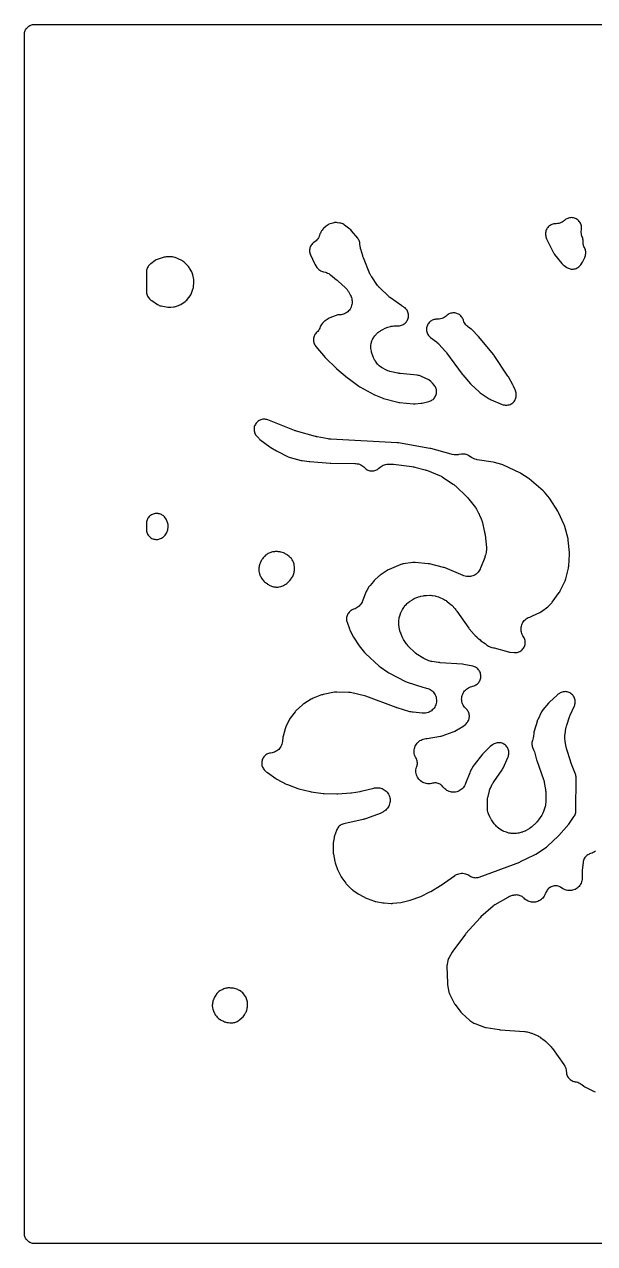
# Model space of a CAD drawing. Header units: millimetres. Extents: x 0 to 300, y 0 to 300.
# Drawn here: x -0.1 to 140.1, y -0.1 to 299.8 of the extents above; entities that cross this region are included whole.
import ezdxf

# ---------------------------------------------------------------- set-up
doc = ezdxf.new("R2010")
doc.units = ezdxf.units.MM
doc.layers.add('CUT', color=7, linetype='CONTINUOUS')

msp = doc.modelspace()

# ---------------------------------------------------------------- linework, layer by layer
at = {"layer": 'CUT'}
for points in [[(297.5886, -0.15), (2.4114, -0.15), (2.1053, -0.135), (1.8629, -0.099), (1.6252, -0.0395), (1.3944, 0.0431), (1.1729, 0.1479), (0.9627, 0.2738), (0.7659, 0.4198), (0.5844, 0.5844), (0.4198, 0.7659), (0.2738, 0.9627), (0.1479, 1.1729), (0.0431, 1.3944), (-0.0395, 1.6252), (-0.099, 1.8629), (-0.135, 2.1053), (-0.15, 2.4114), (-0.15, 297.2861), (-0.135, 297.5922), (-0.099, 297.8346), (-0.0395, 298.0723), (0.0431, 298.303), (0.1479, 298.5245), (0.2738, 298.7347), (0.4198, 298.9315), (0.5844, 299.1131), (0.7659, 299.2776), (0.9627, 299.4236), (1.1729, 299.5496), (1.3944, 299.6544), (1.6252, 299.7369), (1.8629, 299.7965), (2.1053, 299.8324), (2.4114, 299.8475), (297.5886, 299.8475)], [(140.2935, 96.4248), (140.0463, 96.2368), (139.7818, 96.0741), (139.5025, 95.9382), (139.2112, 95.8306), (139.1173, 95.8061), (138.8768, 95.7303), (138.6453, 95.6306), (138.4249, 95.5082), (138.218, 95.3641), (138.0267, 95.2), (137.8529, 95.0174), (137.6983, 94.8183), (137.5646, 94.6045), (137.4531, 94.3785), (137.3649, 94.1423), (137.3009, 93.8984), (137.2619, 93.6494), (137.0643, 91.7775), (137.051, 91.4647), (137.0804, 90.0078), (137.0795, 89.8208), (137.0786, 89.7874), (137.0512, 89.4448), (136.9953, 89.1364), (136.909, 88.835), (136.793, 88.5437), (136.6487, 88.2654), (136.4773, 88.0028), (136.2807, 87.7587), (136.0607, 87.5353), (135.8195, 87.3349), (135.5596, 87.1596), (135.2836, 87.011), (134.9941, 86.8906), (134.6941, 86.7996), (134.3865, 86.739), (134.0744, 86.7093), (133.7608, 86.7108), (133.449, 86.7436), (133.142, 86.8072), (132.8429, 86.9011), (132.5546, 87.0243), (132.28, 87.1756), (131.9457, 87.406), (131.9453, 87.4053), (131.8033, 87.5031), (131.5844, 87.6236), (131.3544, 87.7217), (131.1159, 87.7963), (130.871, 87.8467), (130.6224, 87.8724), (130.3724, 87.8732), (130.1236, 87.849), (129.8785, 87.8001), (129.6395, 87.7269), (129.409, 87.6302), (129.1892, 87.511), (128.9825, 87.3705), (128.7909, 87.21), (128.6162, 87.0311), (128.4603, 86.8358), (128.3247, 86.6258), (128.2008, 86.4112), (128.097, 86.211), (128.0116, 86.0023), (128.0033, 85.979), (127.9801, 85.9167), (127.8587, 85.6308), (127.7137, 85.3619), (127.5449, 85.1104), (127.3528, 84.8764), (127.139, 84.662), (126.9056, 84.4691), (126.6547, 84.2995), (126.3887, 84.1548), (126.11, 84.0364), (125.8213, 83.9454), (125.5251, 83.8825), (125.2242, 83.8484), (124.9214, 83.8434), (124.6196, 83.8676), (124.3215, 83.9206), (124.0298, 84.0021), (123.7474, 84.1113), (123.4768, 84.2471), (123.2204, 84.4083), (122.9808, 84.5934), (122.7397, 84.8198), (122.6163, 84.9477), (122.4381, 85.1008), (122.2463, 85.2364), (122.0426, 85.3534), (121.8288, 85.4507), (121.6068, 85.5276), (121.3786, 85.5833), (121.1462, 85.6174), (120.9116, 85.6294), (120.6769, 85.6194), (120.4581, 85.5997), (120.2504, 85.5723), (120.0457, 85.5275), (119.8455, 85.4657), (119.1551, 85.2207), (118.9456, 85.1355), (118.7447, 85.0317), (115.5591, 83.199), (115.3471, 83.0624), (115.15, 82.9051), (112.1446, 80.2486), (111.9393, 80.0448), (108.4564, 76.1621), (108.3126, 75.9863), (105.2186, 71.8334), (105.0616, 71.5953), (104.2944, 70.2743), (104.1671, 70.0238), (104.0688, 69.7605), (104.0006, 69.4879), (103.8189, 68.5366), (103.7827, 68.2694), (103.7754, 68), (103.8842, 63.9706), (103.8987, 63.7613), (103.9307, 63.5539), (104.2873, 61.7474), (104.3404, 61.5302), (104.4127, 61.3186), (104.5036, 61.1143), (105.5376, 59.0447), (105.6515, 58.8412), (105.7838, 58.6491), (107.1975, 56.7896), (107.354, 56.6033), (107.5277, 56.4332), (109.3494, 54.8156), (109.5105, 54.6841), (109.682, 54.5664), (110.3892, 54.1234), (110.6256, 53.9925), (110.8748, 53.8879), (113.0067, 53.1257), (113.228, 53.0579), (113.4545, 53.0109), (116.6443, 52.5021), (116.8489, 52.4781), (122.8884, 52.0197), (123.0321, 52.0061), (123.0578, 52.0031), (123.343, 51.9592), (123.3684, 51.9543), (123.5096, 51.9241), (124.0822, 51.7902), (124.248, 51.7474), (124.2775, 51.7391), (124.6023, 51.6311), (124.6309, 51.6201), (124.7893, 51.5551), (126.0027, 51.0242), (126.1824, 50.9398), (126.2141, 50.9239), (126.5588, 50.7274), (126.5886, 50.7082), (126.7527, 50.5965), (127.7329, 49.8905), (127.8602, 49.7947), (127.8826, 49.777), (128.1245, 49.5695), (128.1453, 49.55), (128.2594, 49.4387), (129.3137, 48.3656), (129.4149, 48.2585), (129.4327, 48.2389), (129.622, 48.0132), (129.6382, 47.9923), (129.7261, 47.874), (132.5181, 43.9577), (132.621, 43.8057), (132.6387, 43.7781), (132.8068, 43.4855), (132.9333, 43.2049), (133.0318, 42.9132), (133.1012, 42.6134), (133.1411, 42.3081), (133.148, 42.0915), (133.1674, 41.8502), (133.21, 41.6119), (133.2755, 41.3789), (133.3633, 41.1533), (133.4724, 40.9372), (133.6019, 40.7327), (133.7506, 40.5417), (133.9171, 40.366), (134.0998, 40.2071), (134.2969, 40.0667), (134.5068, 39.9461), (134.7273, 39.8462), (134.9565, 39.7682), (135.1921, 39.7127), (135.3249, 39.6948), (135.3246, 39.6926), (135.3267, 39.6923), (135.661, 39.6299), (135.9588, 39.5431), (136.2466, 39.4275), (136.5217, 39.284), (136.8062, 39.0979), (136.8329, 39.0784), (136.9798, 38.966), (137.4813, 38.5621), (137.7239, 38.3894), (137.9853, 38.2468), (139.8498, 37.3696), (140.032, 37.2926), (140.2198, 37.2301)]]:
    msp.add_lwpolyline(points, dxfattribs=at)
for points in [[(129.6004, 250.6198), (129.3765, 250.5177), (129.1636, 250.3941), (128.9639, 250.2502), (128.7793, 250.0873), (128.6117, 249.9071), (128.4626, 249.7113), (128.3335, 249.5017), (128.2256, 249.2805), (128.1399, 249.0497), (128.0774, 248.8116), (128.0386, 248.5685), (128.0239, 248.3228), (128.0335, 248.0768), (128.0672, 247.833), (128.1247, 247.5937), (128.2097, 247.3035), (128.2835, 247.0884), (128.3766, 246.8808), (129.9933, 243.6748), (130.1164, 243.4582), (130.2604, 243.255), (132.0107, 241.0293), (132.1819, 240.8335), (132.3725, 240.6566), (132.5804, 240.5004), (133.2379, 240.0581), (133.4457, 239.9325), (133.6648, 239.8277), (133.893, 239.7446), (134.1282, 239.684), (134.3681, 239.6466), (134.6105, 239.6325), (134.8532, 239.6421), (135.0938, 239.6752), (135.33, 239.7315), (135.5597, 239.8104), (135.7806, 239.9113), (135.9907, 240.0331), (136.188, 240.1747), (136.3706, 240.3348), (136.5369, 240.5118), (136.6851, 240.7041), (136.9429, 241.0745), (137.1165, 241.3637), (137.5903, 242.2893), (137.6812, 242.4879), (137.7545, 242.6936), (137.8325, 242.9473), (137.8947, 243.1936), (137.9316, 243.445), (137.9428, 243.6989), (137.9282, 243.9526), (137.8879, 244.2034), (137.8224, 244.4489), (137.7322, 244.6865), (137.6185, 244.9137), (137.6135, 244.9224), (137.4876, 245.2074), (137.3905, 245.5034), (137.3232, 245.8075), (137.2863, 246.1168), (137.2796, 246.4582), (137.2802, 246.4777), (137.2743, 246.7396), (137.241, 246.9994), (137.1808, 247.2543), (137.0942, 247.5015), (136.9851, 247.7673), (136.899, 248.054), (136.8402, 248.3508), (136.8102, 248.6518), (136.8092, 248.9543), (136.8373, 249.2555), (136.8503, 249.3232), (136.8843, 249.5631), (136.8949, 249.8051), (136.8821, 250.047), (136.8459, 250.2866), (136.7867, 250.5215), (136.705, 250.7495), (136.6016, 250.9686), (136.4775, 251.1767), (136.3339, 251.3718), (136.172, 251.552), (135.9935, 251.7158), (135.8, 251.8615), (135.5932, 251.9878), (135.3752, 252.0934), (135.148, 252.1775), (134.9138, 252.2392), (134.6746, 252.2779), (134.4329, 252.2934), (134.1907, 252.2853), (133.9505, 252.2538), (133.7145, 252.1993), (133.4849, 252.1221), (133.2638, 252.0231), (133.0533, 251.9031), (132.8554, 251.7634), (132.672, 251.6051), (132.621, 251.5566), (132.3807, 251.3688), (132.1234, 251.2052), (131.8514, 251.0673), (131.5674, 250.9563), (131.2739, 250.8734), (130.9738, 250.8194), (130.6698, 250.7946), (130.563, 250.7963), (130.317, 250.788), (130.073, 250.7556), (129.8334, 250.6993)], [(70.3762, 245.5068), (70.2532, 245.2933), (70.1519, 245.0687), (70.0731, 244.8352), (70.0178, 244.5951), (69.9863, 244.3507), (69.9791, 244.1044), (69.9961, 243.8585), (70.0373, 243.6156), (70.1021, 243.3779), (70.1418, 243.2565), (70.2634, 242.9531), (71.1288, 241.1456), (71.2728, 240.8857), (71.7943, 240.064), (71.939, 239.8595), (72.1034, 239.6704), (72.2859, 239.4988), (72.4846, 239.3464), (72.6976, 239.2145), (72.9228, 239.1047), (73.1578, 239.0179), (73.4003, 238.9551), (73.5308, 238.9349), (73.8803, 238.8642), (74.1662, 238.7774), (74.4426, 238.6638), (74.7069, 238.5246), (74.9808, 238.3452), (75.0066, 238.3265), (75.1483, 238.2185), (76.6572, 237.0111), (76.7698, 236.9173), (76.845, 236.8521), (76.9539, 236.754), (78.8333, 234.9924), (78.9672, 234.8605), (78.9905, 234.8363), (79.2177, 234.576), (79.4176, 234.2943), (79.4357, 234.266), (79.5326, 234.1049), (79.9727, 233.3309), (80.0525, 233.183), (80.0661, 233.1562), (80.1942, 232.875), (80.2876, 232.609), (80.3634, 232.3094), (80.3695, 232.28), (80.3997, 232.1146), (80.4035, 232.0908), (80.4278, 231.9111), (80.4313, 231.8789), (80.4518, 231.5462), (80.4411, 231.2424), (80.4012, 230.9409), (80.3323, 230.6447), (80.2351, 230.3566), (80.1105, 230.0792), (79.9598, 229.8152), (79.7842, 229.5669), (79.5855, 229.3367), (79.3655, 229.1268), (79.1262, 228.9392), (78.87, 228.7755), (78.5991, 228.6373), (78.3161, 228.5259), (78.0237, 228.4424), (77.7247, 228.3875), (77.3926, 228.3593), (77.3602, 228.3581), (77.1959, 228.3561), (76.9623, 228.3423), (76.7309, 228.3067), (76.5039, 228.2496), (76.2833, 228.1716), (75.0044, 227.6506), (74.7889, 227.5506), (74.584, 227.4307), (73.8375, 226.9449), (73.6573, 226.8159), (73.4892, 226.6715), (73.3346, 226.5128), (73.1947, 226.341), (72.9208, 225.9724), (72.7878, 225.7744), (72.6742, 225.5647), (72.5812, 225.345), (72.5764, 225.332), (72.5085, 225.1607), (72.4956, 225.1304), (72.3479, 224.8256), (72.1865, 224.562), (72.0001, 224.3156), (71.7903, 224.0887), (71.7884, 224.087), (71.6159, 223.9182), (71.4606, 223.7336), (71.3238, 223.5348), (71.2067, 223.3239), (71.1105, 223.1026), (71.0362, 222.873), (70.9843, 222.6374), (70.9553, 222.3978), (70.9496, 222.1566), (70.9672, 221.916), (71.0078, 221.6782), (71.0712, 221.4454), (71.1568, 221.2198), (71.2637, 221.0035), (71.391, 220.7985), (71.5374, 220.6067), (73.8132, 217.9071), (73.9762, 217.7315), (76.5442, 215.2188), (76.5709, 215.1931), (76.5758, 215.1884), (76.6921, 215.0846), (79.3018, 212.8984), (79.3301, 212.875), (79.335, 212.871), (79.4568, 212.7781), (82.14, 210.857), (82.3827, 210.7036), (85.9304, 208.7356), (86.1951, 208.6085), (87.8767, 207.9194), (88.1779, 207.8178), (91.7174, 206.8698), (91.9319, 206.8223), (92.1497, 206.7939), (95.528, 206.5029), (95.7404, 206.4937), (95.9528, 206.5025), (97.3335, 206.619), (97.6763, 206.6721), (99.2889, 207.0379), (99.5218, 207.1027), (99.7474, 207.1897), (99.9635, 207.2981), (100.1681, 207.4269), (100.3593, 207.5748), (100.5354, 207.7405), (100.6946, 207.9224), (100.8355, 208.1189), (100.9568, 208.328), (101.0573, 208.5479), (101.136, 208.7765), (101.1924, 209.0116), (101.2258, 209.251), (101.2358, 209.4926), (101.2225, 209.734), (101.186, 209.973), (101.1265, 210.2073), (101.0447, 210.4348), (100.9413, 210.6533), (100.8173, 210.8608), (100.6738, 211.0554), (100.2674, 211.554), (100.0677, 211.7715), (99.8437, 211.9638), (99.3381, 212.3487), (99.1626, 212.4708), (98.9774, 212.5775), (98.7837, 212.6679), (97.1585, 213.3437), (96.927, 213.4268), (96.6885, 213.4868), (96.4453, 213.5231), (92.2484, 213.9392), (92.0395, 213.9659), (91.8982, 213.988), (91.6911, 214.0263), (89.7665, 214.4389), (89.5862, 214.4822), (89.5541, 214.4908), (89.2295, 214.5948), (88.9168, 214.7304), (88.8871, 214.745), (88.7229, 214.8312), (87.8528, 215.3156), (87.6874, 215.4133), (87.6583, 215.4315), (87.3691, 215.6338), (87.1255, 215.8444), (86.8835, 216.1013), (86.8613, 216.1274), (86.7407, 216.2769), (86.2292, 216.9456), (86.107, 217.1149), (86.0861, 217.1456), (85.8884, 217.4742), (85.7284, 217.8227), (85.7148, 217.8573), (85.6438, 218.0536), (85.2559, 219.2281), (85.2039, 219.3988), (85.1954, 219.4296), (85.1226, 219.7495), (85.0805, 220.0748), (85.0779, 220.1066), (85.0677, 220.2848), (85.0633, 220.4171), (85.0614, 220.5819), (85.0617, 220.6114), (85.0782, 220.914), (85.1212, 221.214), (85.1267, 221.2429), (85.1608, 221.4042), (85.1848, 221.5067), (85.2301, 221.6806), (85.2389, 221.7115), (85.3448, 222.0245), (85.4802, 222.3259), (85.4947, 222.3546), (85.58, 222.5129), (85.6771, 222.6832), (85.7791, 222.8519), (85.7981, 222.8815), (86.0281, 223.2015), (86.0501, 223.2289), (86.1774, 223.3794), (86.3509, 223.5739), (86.4908, 223.7224), (86.5165, 223.7482), (86.8194, 224.0213), (86.8478, 224.0442), (87.01, 224.168), (87.3337, 224.4014), (87.4814, 224.5027), (87.5082, 224.5202), (87.8173, 224.7009), (87.8456, 224.7157), (88.0063, 224.7949), (88.6111, 225.0749), (88.8566, 225.1782), (89.0255, 225.2423), (89.2777, 225.3279), (89.9054, 225.5163), (90.067, 225.5609), (90.0961, 225.5682), (90.3982, 225.6301), (90.7046, 225.6648), (90.7345, 225.6668), (90.902, 225.6745), (91.8824, 225.6972), (92.1309, 225.7154), (92.3764, 225.7583), (92.6164, 225.8253), (92.8485, 225.916), (93.0705, 226.0293), (93.28, 226.1641), (93.4751, 226.3191), (93.6539, 226.4928), (93.8144, 226.6834), (93.9551, 226.889), (94.0747, 227.1076), (94.172, 227.337), (94.2459, 227.575), (94.2957, 227.8192), (94.321, 228.0671), (94.3215, 228.3163), (94.2972, 228.5643), (94.2483, 228.8086), (94.1753, 229.0469), (94.079, 229.2767), (93.9602, 229.4958), (93.8203, 229.702), (93.6605, 229.8932), (93.4825, 230.0676), (93.288, 230.2233), (93.0789, 230.359), (92.8039, 230.5185), (92.7814, 230.5328), (92.6572, 230.6151), (89.8859, 232.5321), (89.7623, 232.6214), (89.7405, 232.6378), (89.5046, 232.8311), (89.4842, 232.8492), (89.3723, 232.9529), (87.2487, 235.0033), (87.1208, 235.133), (87.0985, 235.1567), (86.8623, 235.4339), (86.8424, 235.4596), (86.7347, 235.6065), (85.276, 237.6998), (85.1644, 237.8695), (85.1453, 237.9003), (84.9506, 238.2565), (84.935, 238.2892), (84.8523, 238.4748), (83.2413, 242.3728), (83.1654, 242.5723), (83.1178, 242.7092), (83.0534, 242.9128), (82.5955, 244.5167), (82.5593, 244.6533), (82.5533, 244.6779), (82.4964, 244.9547), (82.4923, 244.9797), (82.4717, 245.1195), (82.3634, 245.9658), (82.3236, 246.193), (82.263, 246.4155), (82.1822, 246.6316), (82.0818, 246.8392), (81.9627, 247.0367), (81.8259, 247.2224), (80.337, 249.0598), (80.1371, 249.2786), (79.9126, 249.4722), (78.6051, 250.4714), (78.3984, 250.6136), (78.1784, 250.7343), (77.9475, 250.8323), (77.7079, 250.9067), (77.4621, 250.9568), (76.8393, 251.0512), (76.6134, 251.0751), (76.3862, 251.0783), (76.1597, 251.0609), (75.9357, 251.023), (75.7161, 250.9649), (75.0184, 250.7461), (74.7719, 250.6543), (74.5364, 250.5371), (74.3145, 250.3957), (74.1087, 250.2319), (73.4397, 249.6391), (73.2508, 249.453), (73.0828, 249.248), (72.9374, 249.0263), (72.7423, 248.6915), (72.6419, 248.5006), (72.5583, 248.3017), (72.4061, 247.891), (72.3352, 247.7137), (72.3217, 247.6823), (72.1669, 247.3673), (71.9972, 247.0957), (71.8007, 246.8428), (71.5796, 246.6113), (71.336, 246.4034), (71.0574, 246.2109), (70.8618, 246.061), (70.682, 245.8925), (70.5195, 245.7072)], [(32.6005, 230.9407), (32.8145, 230.8156), (33.0397, 230.7123), (33.2741, 230.6318), (33.5154, 230.5749), (35.1574, 230.2728), (35.3992, 230.2404), (35.643, 230.2317), (35.8865, 230.2469), (36.5283, 230.3183), (36.7957, 230.3629), (37.0567, 230.4362), (37.7209, 230.6621), (37.9239, 230.7412), (38.1192, 230.8377), (38.3054, 230.9508), (39.3559, 231.6532), (39.5728, 231.8159), (39.7708, 232.0012), (39.9476, 232.2069), (40.604, 233.0601), (40.7528, 233.2759), (40.8781, 233.5062), (40.9786, 233.7482), (41.3094, 234.6801), (41.3724, 234.8851), (41.4176, 235.0946), (41.4447, 235.3073), (41.5328, 236.3573), (41.5414, 236.599), (41.5266, 236.8404), (41.4885, 237.0793), (41.2442, 238.2447), (41.1836, 238.4777), (41.1008, 238.7037), (40.9966, 238.9208), (40.4891, 239.8596), (40.3696, 240.0581), (40.2322, 240.2447), (40.0782, 240.4177), (39.3403, 241.173), (39.1489, 241.3496), (38.9401, 241.5053), (38.7163, 241.6384), (37.5202, 242.2678), (37.3273, 242.359), (37.1273, 242.4335), (36.9217, 242.4906), (36.5503, 242.5769), (36.2514, 242.6275), (35.9486, 242.6415), (34.686, 242.6233), (34.4367, 242.6073), (34.1902, 242.5664), (33.949, 242.5011), (32.7276, 242.1041), (32.4846, 242.0108), (32.2526, 241.8928), (32.0341, 241.7513), (30.9563, 240.9708), (30.7854, 240.8352), (30.6269, 240.6853), (30.4821, 240.5221), (30.4094, 240.4326), (30.2653, 240.2363), (30.1409, 240.027), (30.0375, 239.8065), (29.9561, 239.577), (29.8973, 239.3407), (29.8619, 239.0997), (29.85, 238.8565), (29.85, 234.1846), (29.8627, 233.9328), (29.9007, 233.6836), (29.9636, 233.4395), (30.0508, 233.203), (30.1614, 232.9764), (30.2942, 232.7621), (30.4479, 232.5623), (30.6292, 232.3498), (30.7922, 232.1761), (30.971, 232.0187), (31.164, 231.8791)], [(100.3784, 227.1411), (100.1556, 227.0443), (99.9432, 226.9263), (99.7433, 226.7882), (99.5578, 226.6315), (99.3883, 226.4574), (99.2365, 226.2677), (99.1039, 226.0642), (98.9916, 225.8487), (98.9008, 225.6234), (98.8323, 225.3904), (98.7867, 225.1517), (98.7645, 224.9098), (98.7659, 224.6669), (98.7908, 224.4253), (98.8391, 224.1872), (98.9103, 223.9549), (99.0036, 223.7306), (99.1183, 223.5165), (99.2533, 223.3145), (99.4072, 223.1265), (99.5786, 222.9544), (99.7659, 222.7997), (101.2152, 221.717), (101.3626, 221.6011), (101.3884, 221.5797), (101.6648, 221.3264), (101.6884, 221.3026), (101.8168, 221.1659), (103.3963, 219.3978), (103.5184, 219.254), (103.5989, 219.1542), (103.7136, 219.0044), (107.514, 213.7753), (107.6647, 213.5877), (109.5925, 211.4107), (109.7748, 211.2253), (111.7063, 209.4545), (111.9918, 209.2288), (114.1895, 207.7371), (114.4035, 207.607), (114.6294, 207.499), (117.3854, 206.3471), (117.6192, 206.2628), (117.8602, 206.2021), (118.1061, 206.1656), (118.3543, 206.1537), (118.6025, 206.1666), (118.8482, 206.204), (119.089, 206.2656), (119.3225, 206.3508), (119.5463, 206.4588), (119.7583, 206.5885), (119.9564, 206.7386), (120.1386, 206.9076), (120.3032, 207.0939), (120.4484, 207.2956), (120.5729, 207.5107), (120.6754, 207.7371), (120.7549, 207.9726), (120.8107, 208.2148), (120.8421, 208.4613), (120.8489, 208.7097), (120.831, 208.9576), (120.7885, 209.2025), (120.722, 209.442), (120.632, 209.6736), (120.6061, 209.7317), (120.5374, 209.8958), (120.158, 210.866), (120.0106, 211.1776), (118.9084, 213.1444), (118.7983, 213.3229), (115.4088, 218.3345), (115.2758, 218.5133), (111.5733, 223.0561), (111.419, 223.2285), (110.0804, 224.5913), (109.9134, 224.7465), (109.733, 224.8858), (109.0822, 225.3425), (108.9352, 225.4511), (108.9094, 225.4712), (108.6544, 225.6901), (108.4424, 225.9115), (108.2529, 226.1525), (108.0878, 226.4107), (107.9486, 226.6839), (107.8367, 226.9693), (107.8133, 227.0516), (107.7349, 227.2842), (107.634, 227.508), (107.5116, 227.7208), (107.369, 227.9206), (107.2074, 228.1054), (107.0286, 228.2735), (106.834, 228.4232), (106.6258, 228.5532), (106.4058, 228.6621), (106.1761, 228.7489), (105.9391, 228.8127), (105.697, 228.853), (105.452, 228.8694), (105.2067, 228.8616), (104.9633, 228.8299), (104.7241, 228.7744), (104.4916, 228.6957), (104.2679, 228.5946), (104.0552, 228.4721), (103.8556, 228.3293), (103.6709, 228.1675), (103.5717, 228.0717), (103.3263, 227.8778), (103.063, 227.7092), (102.7842, 227.5677), (102.4927, 227.4545), (102.1915, 227.3708), (101.8834, 227.3175), (101.5715, 227.295), (101.3309, 227.3016), (101.0881, 227.2965), (100.8468, 227.2678), (100.6095, 227.2158)], [(58.7704, 202.7054), (58.5213, 202.687), (58.2753, 202.6438), (58.0348, 202.5763), (57.8022, 202.4852), (57.5799, 202.3713), (57.3701, 202.2358), (57.1749, 202.08), (56.9962, 201.9055), (56.8357, 201.714), (56.6952, 201.5075), (56.576, 201.288), (56.4793, 201.0577), (56.406, 200.819), (56.357, 200.574), (56.3326, 200.3255), (56.3332, 200.0757), (56.3587, 199.8272), (56.4088, 199.5825), (56.4831, 199.3441), (56.5808, 199.1142), (56.701, 198.8952), (56.8425, 198.6894), (57.0037, 198.4986), (57.4739, 197.9958), (57.6249, 197.8474), (57.7879, 197.7124), (60.2082, 195.8743), (60.4567, 195.708), (61.8374, 194.8994), (61.8685, 194.8814), (61.8742, 194.8782), (62.0082, 194.8076), (64.7632, 193.4602), (64.9864, 193.3642), (65.2178, 193.2903), (67.9133, 192.5719), (68.2122, 192.5115), (69.9129, 192.2746), (69.9451, 192.2703), (69.9509, 192.2696), (70.0873, 192.2562), (75.065, 191.9043), (75.0912, 191.9026), (75.0958, 191.9023), (75.2059, 191.8981), (81.1447, 191.8033), (81.3273, 191.796), (81.3599, 191.7939), (81.6938, 191.7558), (81.9936, 191.6916), (82.2857, 191.5986), (82.5673, 191.4775), (82.8359, 191.3295), (83.0887, 191.1562), (83.3235, 190.959), (83.5598, 190.7176), (83.738, 190.5523), (83.9315, 190.4052), (84.1384, 190.2775), (84.3567, 190.1705), (84.5844, 190.0853), (84.8193, 190.0225), (85.0591, 189.9829), (85.3017, 189.9667), (85.5447, 189.9742), (85.7858, 190.0052), (86.0227, 190.0595), (86.2533, 190.1366), (86.4753, 190.2357), (86.6866, 190.3559), (86.8852, 190.496), (87.0693, 190.6548), (87.3302, 190.903), (87.5706, 191.0908), (87.828, 191.2545), (88.1001, 191.3924), (88.3842, 191.5034), (88.6778, 191.5862), (88.978, 191.6403), (89.3113, 191.6674), (89.3437, 191.6685), (89.5256, 191.67), (90.1283, 191.6604), (90.33, 191.6517), (90.4668, 191.6422), (90.6677, 191.6227), (95.1867, 191.0613), (95.4484, 191.0194), (95.6247, 190.9846), (95.8827, 190.9243), (98.4117, 190.2382), (98.6246, 190.1736), (98.7677, 190.1254), (98.9764, 190.0483), (101.9862, 188.8335), (102.1624, 188.7571), (102.1935, 188.7427), (102.533, 188.5633), (102.5624, 188.5457), (102.7249, 188.4432), (105.3124, 186.7163), (105.4463, 186.6226), (105.4699, 186.6054), (105.7248, 186.4011), (105.7468, 186.3818), (105.8673, 186.2715), (108.7781, 183.4894), (108.8824, 183.3857), (108.9007, 183.3668), (109.0967, 183.1476), (109.1134, 183.1273), (109.2048, 183.0121), (110.7755, 180.9508), (110.8588, 180.8371), (110.8733, 180.8165), (111.0268, 180.5802), (111.0398, 180.5585), (111.1097, 180.4362), (111.5782, 179.5803), (111.6714, 179.3984), (111.7313, 179.2732), (111.8145, 179.0865), (112.1759, 178.2115), (112.2716, 177.9534), (112.33, 177.7761), (112.4065, 177.5117), (113.0502, 174.9364), (113.1068, 174.6685), (113.1386, 174.4855), (113.1756, 174.2142), (113.4809, 171.1357), (113.4954, 170.9343), (113.497, 170.8983), (113.4937, 170.5273), (113.4505, 170.1588), (113.4444, 170.1233), (113.4048, 169.9253), (113.2557, 169.2717), (113.2219, 169.1352), (113.2154, 169.1109), (113.1325, 168.8422), (113.1241, 168.8184), (113.0752, 168.6865), (112.0358, 166.0406), (111.9632, 165.8685), (111.9495, 165.8381), (111.7929, 165.5328), (111.623, 165.2698), (111.4278, 165.025), (111.2092, 164.8008), (110.9694, 164.5995), (110.7108, 164.423), (110.436, 164.2731), (110.1475, 164.1513), (109.8484, 164.0587), (109.5416, 163.9964), (109.2301, 163.9649), (108.917, 163.9645), (108.6055, 163.9952), (108.2985, 164.0568), (107.9704, 164.1575), (107.939, 164.1688), (107.7651, 164.2367), (103.3093, 166.1059), (103.1314, 166.1727), (102.9489, 166.2258), (99.5298, 167.0811), (99.3403, 167.1208), (99.1483, 167.1457), (95.9921, 167.4311), (95.7056, 167.4405), (95.4199, 167.417), (93.0481, 167.0845), (92.8461, 167.0477), (92.6479, 166.9944), (92.4547, 166.9251), (89.5749, 165.7558), (89.3323, 165.6418), (89.1032, 165.5024), (87.3494, 164.3018), (87.1978, 164.1894), (87.0551, 164.0658), (85.9084, 162.9947), (85.7176, 162.7956), (84.8577, 161.7933), (84.7269, 161.6271), (84.6106, 161.4504), (84.0502, 160.5151), (83.953, 160.3368), (83.8705, 160.1512), (82.9795, 157.9026), (82.9092, 157.7371), (82.896, 157.7078), (82.7453, 157.4136), (82.5829, 157.1596), (82.3968, 156.9223), (82.1889, 156.704), (81.961, 156.5065), (81.7152, 156.3318), (81.4539, 156.1815), (81.1794, 156.0568), (80.81, 155.9302), (80.8104, 155.9292), (80.6624, 155.8785), (80.4451, 155.7799), (80.2381, 155.6611), (80.0434, 155.5231), (79.8627, 155.3672), (79.6978, 155.1947), (79.55, 155.0074), (79.4208, 154.8067), (79.3113, 154.5947), (79.2225, 154.3732), (79.1552, 154.1442), (79.1101, 153.9099), (79.0875, 153.6723), (79.0877, 153.4336), (79.1106, 153.1961), (79.1561, 152.9618), (79.2237, 152.7329), (79.7953, 151.0911), (79.9214, 150.7926), (80.7989, 149.0421), (80.934, 148.8057), (82.0088, 147.1423), (82.1748, 146.9147), (83.4807, 145.3207), (83.7333, 145.0548), (87.1229, 141.9748), (87.3794, 141.7708), (89.2686, 140.4605), (89.5277, 140.3031), (93.6009, 138.1562), (93.7942, 138.0647), (93.9945, 137.99), (97.8636, 136.7336), (98.197, 136.6502), (98.5268, 136.5914), (98.7085, 136.5544), (98.7408, 136.547), (99.0689, 136.4543), (99.3584, 136.3405), (99.6352, 136.1988), (99.8967, 136.0304), (100.1402, 135.8369), (100.3635, 135.6204), (100.5643, 135.3829), (100.7406, 135.1267), (100.8908, 134.8543), (101.0133, 134.5684), (101.107, 134.2719), (101.1709, 133.9675), (101.2045, 133.6583), (101.2073, 133.3473), (101.1794, 133.0375), (101.1211, 132.732), (101.0328, 132.4338), (100.9155, 132.1457), (100.7704, 131.8706), (100.5988, 131.6112), (100.4024, 131.3701), (100.1831, 131.1495), (99.9431, 130.9517), (99.6847, 130.7785), (99.4105, 130.6317), (99.1232, 130.5127), (98.8255, 130.4227), (98.5203, 130.3625), (98.2107, 130.3328), (97.8698, 130.3338), (97.8367, 130.3356), (97.6518, 130.3499), (95.4396, 130.5766), (95.2592, 130.5995), (95.2271, 130.6044), (94.8707, 130.6763), (94.8392, 130.6843), (94.6641, 130.7331), (91.5619, 131.6795), (91.4583, 131.7128), (91.3882, 131.7364), (91.2856, 131.7727), (83.8332, 134.5282), (83.5257, 134.6199), (80.0302, 135.4225), (79.7851, 135.4661), (79.5369, 135.4851), (76.6749, 135.5609), (76.3974, 135.5528), (76.1226, 135.514), (73.3758, 134.9696), (73.1644, 134.918), (72.9583, 134.8482), (70.8455, 134.0291), (70.6286, 133.933), (70.4219, 133.8167), (68.5972, 132.6735), (68.4163, 132.5488), (68.2471, 132.4086), (66.7271, 131.0332), (66.5614, 130.8685), (66.4117, 130.689), (65.2305, 129.1297), (65.0928, 128.928), (64.9753, 128.7139), (64.128, 126.9725), (64.0344, 126.7544), (63.962, 126.5284), (63.4734, 124.7128), (63.42, 124.4651), (63.392, 124.2133), (63.3557, 123.6107), (63.3401, 123.4266), (63.3365, 123.3938), (63.2828, 123.0583), (63.204, 122.7586), (63.096, 122.4681), (62.96, 122.1897), (62.7972, 121.926), (62.6093, 121.6796), (62.398, 121.4528), (62.1654, 121.248), (61.9138, 121.0671), (61.6456, 120.9118), (61.3634, 120.7837), (61.07, 120.6839), (60.7682, 120.6136), (60.3875, 120.5636), (60.1463, 120.5198), (59.9105, 120.4526), (59.6825, 120.3627), (59.4643, 120.2508), (59.2582, 120.1181), (59.066, 119.9659), (58.8897, 119.7956), (58.7309, 119.6088), (58.5912, 119.4074), (58.4719, 119.1932), (58.3741, 118.9684), (58.2988, 118.7351), (58.2467, 118.4956), (58.2184, 118.2521), (58.214, 118.0069), (58.2336, 117.7626), (58.2771, 117.5213), (58.344, 117.2855), (58.4337, 117.0573), (58.5453, 116.839), (58.6777, 116.6328), (58.8298, 116.4404), (58.9999, 116.2639), (59.3201, 115.9627), (59.4589, 115.8414), (59.6063, 115.7307), (61.6789, 114.2903), (61.9397, 114.1318), (64.2522, 112.9126), (64.5558, 112.7775), (67.097, 111.8436), (67.3658, 111.7616), (70.1529, 111.0804), (70.4013, 111.0328), (73.3386, 110.6233), (73.6176, 110.6002), (76.6746, 110.5193), (76.9152, 110.5245), (80.1356, 110.7498), (80.3421, 110.7729), (82.4528, 111.0983), (82.6789, 111.1439), (85.8008, 111.9253), (85.9783, 111.9652), (86.0101, 111.9716), (86.3409, 112.021), (86.6455, 112.0366), (86.9503, 112.0226), (87.2522, 111.9791), (87.5486, 111.9066), (87.8365, 111.8058), (88.1132, 111.6775), (88.3763, 111.523), (88.6231, 111.3437), (88.8514, 111.1414), (89.0591, 110.9179), (89.2441, 110.6753), (89.4047, 110.4159), (89.5394, 110.1422), (89.647, 109.8568), (89.7265, 109.5622), (89.777, 109.2614), (89.7981, 108.957), (89.7896, 108.6521), (89.7517, 108.3494), (89.6845, 108.0518), (89.5889, 107.7621), (89.4656, 107.4831), (89.3159, 107.2172), (89.1412, 106.9672), (88.943, 106.7353), (88.7233, 106.5236), (88.4841, 106.3343), (88.203, 106.1531), (88.1749, 106.1368), (88.0152, 106.0496), (87.3568, 105.7105), (87.1303, 105.6033), (86.9742, 105.5357), (86.7411, 105.4438), (83.7307, 104.3726), (83.5182, 104.304), (83.3725, 104.2618), (83.1563, 104.206), (78.4194, 103.1331), (78.1763, 103.065), (77.9414, 102.9727), (77.717, 102.8572), (77.5054, 102.7197), (77.3087, 102.5615), (77.1289, 102.3844), (76.968, 102.19), (76.8274, 101.9803), (76.7087, 101.7576), (76.6131, 101.524), (76.1312, 100.1532), (76.0616, 99.9191), (76.0151, 99.6793), (75.8365, 98.4355), (75.8111, 98.0823), (75.8095, 96.1478), (75.8207, 95.9095), (75.8545, 95.6733), (76.2, 93.8781), (76.2921, 93.5338), (76.8548, 91.9058), (76.9227, 91.731), (77.0035, 91.5617), (77.7498, 90.1383), (77.9391, 89.8328), (78.8819, 88.5309), (79.0114, 88.367), (79.1541, 88.2145), (80.2876, 87.1), (80.4398, 86.9622), (80.6029, 86.8373), (81.9524, 85.889), (82.2441, 85.7124), (83.8762, 84.871), (84.1965, 84.7332), (85.9481, 84.1206), (86.1333, 84.0638), (86.3225, 84.0215), (88.0249, 83.7093), (88.3335, 83.6724), (90.0942, 83.5721), (90.2973, 83.5688), (90.5, 83.5819), (92.3996, 83.7833), (92.737, 83.8427), (94.7287, 84.3359), (94.9704, 84.4089), (97.0911, 85.1682), (97.3536, 85.2795), (99.6144, 86.3937), (99.8025, 86.4966), (102.2351, 87.9669), (102.2623, 87.9835), (102.2672, 87.9866), (102.3792, 88.0605), (105.6519, 90.3482), (105.8102, 90.453), (105.839, 90.471), (106.1442, 90.6412), (106.4369, 90.7675), (106.7409, 90.8635), (107.053, 90.9282), (107.3701, 90.961), (107.6889, 90.9615), (108.0061, 90.9297), (108.3185, 90.866), (108.6228, 90.771), (108.9159, 90.6456), (109.1948, 90.4912), (109.4195, 90.3352), (109.6233, 90.2078), (109.8384, 90.1005), (110.0627, 90.0143), (110.2943, 89.9502), (110.531, 89.9085), (110.7707, 89.8898), (111.0109, 89.8941), (111.2497, 89.9216), (111.4848, 89.9718), (111.7139, 90.0443), (121.6997, 93.7435), (121.913, 93.834), (125.3336, 95.4756), (125.5016, 95.5643), (125.6624, 95.6654), (128.2427, 97.4287), (128.3961, 97.5424), (128.5404, 97.6675), (131.1549, 100.1143), (131.3322, 100.2981), (133.7545, 103.0806), (133.9365, 103.3168), (135.0805, 105), (135.2085, 105.2098), (135.3153, 105.4313), (135.3998, 105.6621), (135.4613, 105.9002), (135.4991, 106.1431), (135.5128, 106.3886), (135.5667, 114.4652), (135.5569, 114.7041), (135.5243, 114.941), (135.4692, 115.1737), (135.3921, 115.4), (134.2644, 118.2562), (134.216, 118.3856), (134.1848, 118.4741), (134.1413, 118.6052), (133.2575, 121.4385), (133.1963, 121.6578), (133.1593, 121.8078), (133.1116, 122.0304), (132.8582, 123.4155), (132.8317, 123.5813), (132.8276, 123.611), (132.797, 123.9451), (132.7956, 123.9751), (132.7915, 124.1429), (132.7907, 124.5639), (132.793, 124.7026), (132.7939, 124.7275), (132.8139, 125.0042), (132.8166, 125.0289), (132.8343, 125.1666), (133.0524, 126.6486), (133.0818, 126.8205), (133.0878, 126.8511), (133.1703, 127.1897), (133.1791, 127.2196), (133.2321, 127.3857), (133.9498, 129.4666), (134.0057, 129.618), (134.0459, 129.7201), (134.1083, 129.869), (135.1206, 132.1466), (135.2098, 132.3775), (135.2758, 132.6162), (135.3178, 132.8602), (135.3355, 133.1071), (135.3286, 133.3546), (135.2973, 133.6002), (135.2419, 133.8415), (135.1629, 134.0761), (135.0611, 134.3018), (134.9374, 134.5163), (134.7932, 134.7175), (134.6297, 134.9035), (134.4487, 135.0723), (134.2518, 135.2225), (134.0411, 135.3524), (133.8185, 135.4608), (133.5863, 135.5467), (133.3468, 135.6093), (133.1022, 135.6478), (132.855, 135.6619), (132.6076, 135.6515), (132.3625, 135.6167), (132.122, 135.5578), (131.8886, 135.4755), (131.6644, 135.3704), (131.4517, 135.2437), (131.1725, 135.058), (131.008, 134.9387), (130.8538, 134.8065), (128.9926, 133.0745), (128.7812, 132.852), (127.398, 131.2048), (127.2204, 130.9657), (127.0725, 130.7071), (126.1039, 128.7524), (126.0144, 128.5495), (125.9432, 128.3394), (125.2355, 125.9017), (125.1883, 125.7117), (125.1561, 125.5185), (125.033, 124.5453), (125.0054, 124.3635), (124.9996, 124.3306), (124.9238, 123.9983), (124.8045, 123.6422), (124.7384, 123.4076), (124.6955, 123.1676), (124.6762, 122.9247), (124.6806, 122.681), (124.7087, 122.4388), (124.7603, 122.2006), (124.8348, 121.9685), (124.9316, 121.7448), (125.1122, 121.3774), (125.2312, 121.0589), (125.2412, 121.0273), (125.293, 120.8493), (125.8048, 118.913), (125.867, 118.7123), (127.5443, 114.0083), (127.5944, 113.8577), (127.6028, 113.8306), (127.6837, 113.5238), (127.6898, 113.4961), (127.7205, 113.3404), (128.0334, 111.5522), (128.0563, 111.4041), (128.0598, 111.3775), (128.0877, 111.0792), (128.0892, 111.0524), (128.0942, 110.9026), (128.1186, 109.0751), (128.1144, 108.8391), (128.1064, 108.6791), (128.0873, 108.4438), (128.0358, 107.988), (128.0099, 107.8012), (128.0045, 107.768), (127.9248, 107.3997), (127.916, 107.3671), (127.8623, 107.1864), (127.5471, 106.2145), (127.4912, 106.0547), (127.4806, 106.0263), (127.3582, 105.74), (127.2105, 105.466), (127.1949, 105.44), (127.1047, 105.2967), (126.3064, 104.0906), (126.18, 103.9112), (126.1565, 103.8799), (125.8734, 103.5449), (125.8464, 103.5166), (125.6906, 103.3621), (124.7637, 102.4951), (124.5954, 102.3469), (124.5646, 102.3214), (124.2029, 102.0564), (124.1694, 102.0348), (123.9773, 101.9189), (123.1282, 101.441), (122.9862, 101.3651), (122.9605, 101.352), (122.691, 101.2295), (122.412, 101.1305), (122.3845, 101.1221), (122.2295, 101.0781), (121.4483, 100.8745), (121.2608, 100.8307), (121.2271, 100.8238), (120.8774, 100.7701), (120.524, 100.7526), (120.4896, 100.7526), (120.2971, 100.7579), (119.5702, 100.7966), (119.3706, 100.8126), (119.3351, 100.8164), (118.972, 100.8749), (118.6172, 100.9719), (118.5833, 100.9831), (118.395, 101.0511), (117.7813, 101.2917), (117.6107, 101.3634), (117.5805, 101.377), (117.2776, 101.5317), (116.9915, 101.7155), (116.9646, 101.7347), (116.8167, 101.8459), (116.1732, 102.3553), (116.0329, 102.4721), (116.0083, 102.4935), (115.7667, 102.7264), (115.5489, 102.9817), (115.5289, 103.0075), (115.4208, 103.1547), (114.7379, 104.1339), (114.6293, 104.2987), (114.6107, 104.3287), (114.4202, 104.6742), (114.4049, 104.7059), (114.3235, 104.8858), (114.0345, 105.5724), (113.9639, 105.7531), (113.9521, 105.7857), (113.8485, 106.1268), (113.7866, 106.4462), (113.7552, 106.8014), (113.754, 106.836), (113.752, 107.03), (113.7829, 109.0194), (113.7917, 109.2243), (113.7943, 109.2608), (113.8454, 109.6675), (113.8519, 109.7035), (113.8941, 109.9042), (114.213, 111.2399), (114.2518, 111.3889), (114.2593, 111.4154), (114.3474, 111.6845), (114.4573, 111.9453), (114.469, 111.9703), (114.5374, 112.1082), (114.9424, 112.8849), (115.0608, 113.0951), (115.1458, 113.2352), (115.2775, 113.4374), (117.3393, 116.3909), (117.4667, 116.5934), (117.5742, 116.807), (118.8079, 119.5843), (118.896, 119.8119), (118.9615, 120.0471), (119.0037, 120.2875), (119.0223, 120.5309), (119.017, 120.775), (118.988, 121.0173), (118.9355, 121.2557), (118.8599, 121.4878), (118.7621, 121.7115), (118.643, 121.9245), (118.5036, 122.125), (118.3454, 122.3108), (118.1698, 122.4804), (117.9785, 122.632), (117.7733, 122.7642), (117.5562, 122.8758), (117.3292, 122.9657), (117.0946, 123.0331), (116.8545, 123.0772), (116.6113, 123.0977), (116.3672, 123.0944), (116.1246, 123.0673), (115.8858, 123.0166), (115.6531, 122.9429), (115.4287, 122.8469), (115.2147, 122.7295), (115.0132, 122.5917), (114.4335, 122.1524), (114.1914, 121.9432), (112.7409, 120.518), (112.5161, 120.265), (110.4702, 117.6219), (110.2677, 117.3164), (109.5325, 116.0082), (109.3765, 115.6755), (108.3652, 113.0281), (108.2938, 112.8544), (108.2803, 112.8237), (108.1256, 112.5154), (107.957, 112.2496), (107.7628, 112.002), (107.5447, 111.775), (107.3051, 111.571), (107.0462, 111.392), (106.7708, 111.2397), (106.4815, 111.1157), (106.1812, 111.0213), (105.8731, 110.9573), (105.5601, 110.9245), (105.2453, 110.9231), (104.932, 110.9533), (104.6233, 111.0145), (104.3223, 111.1063), (104.0319, 111.2278), (103.7552, 111.3777), (103.4948, 111.5545), (103.2534, 111.7564), (103.0333, 111.9814), (102.8036, 112.269), (102.6447, 112.4495), (102.4692, 112.6138), (102.2787, 112.7605), (102.075, 112.8883), (101.86, 112.9958), (101.6356, 113.0823), (101.4039, 113.1467), (101.1672, 113.1886), (100.9275, 113.2076), (100.6871, 113.2035), (100.4482, 113.1763), (100.213, 113.1262), (99.9483, 113.0564), (99.6413, 113.0073), (99.331, 112.9886), (99.0203, 113.0007), (98.7124, 113.0435), (98.4101, 113.1164), (98.1166, 113.2188), (97.8346, 113.3497), (97.5669, 113.5078), (97.3162, 113.6915), (97.0847, 113.8991), (96.875, 114.1286), (96.6889, 114.3776), (96.5283, 114.6438), (96.3948, 114.9246), (96.2896, 115.2171), (96.2139, 115.5187), (96.1683, 115.8262), (96.1533, 116.1367), (96.169, 116.4472), (96.2153, 116.7546), (96.2917, 117.056), (96.3572, 117.2369), (96.4274, 117.4638), (96.4757, 117.6963), (96.5017, 117.9324), (96.5052, 118.1698), (96.4861, 118.4065), (96.4447, 118.6403), (96.3813, 118.8692), (96.2964, 119.091), (96.1909, 119.3037), (96.0406, 119.5737), (95.9189, 119.853), (95.8248, 120.1427), (95.7592, 120.4402), (95.7226, 120.7427), (95.7155, 121.0473), (95.7379, 121.3511), (95.7896, 121.6514), (95.8701, 121.9452), (95.9786, 122.2299), (96.1142, 122.5027), (96.2756, 122.7611), (96.4612, 123.0027), (96.6693, 123.2252), (96.8979, 123.4265), (97.145, 123.6048), (97.4082, 123.7583), (97.6849, 123.8856), (97.9727, 123.9856), (98.2689, 124.0572), (98.5995, 124.104), (98.6682, 124.1103), (98.7212, 124.1147), (98.926, 124.1403), (102.1828, 124.6845), (102.3946, 124.7294), (102.6017, 124.7925), (105.3286, 125.7536), (105.5344, 125.8365), (105.732, 125.9374), (107.1477, 126.7412), (107.4432, 126.938), (108.327, 127.6218), (108.5106, 127.7786), (108.6782, 127.9524), (108.8283, 128.1415), (108.9594, 128.3442), (109.0704, 128.5586), (109.1601, 128.7828), (109.2278, 129.0145), (109.2729, 129.2517), (109.2948, 129.4921), (109.2935, 129.7335), (109.2689, 129.9737), (109.2212, 130.2104), (109.151, 130.4414), (109.0587, 130.6645), (108.9454, 130.8777), (108.8121, 131.0789), (108.6599, 131.2664), (108.4904, 131.4383), (108.3056, 131.6084), (108.0999, 131.839), (107.9178, 132.0887), (107.7611, 132.355), (107.6313, 132.6354), (107.5297, 132.9272), (107.4572, 133.2275), (107.4145, 133.5336), (107.402, 133.8423), (107.4199, 134.1508), (107.468, 134.456), (107.5458, 134.755), (107.6526, 135.045), (107.7873, 135.323), (107.9486, 135.5866), (108.1351, 135.833), (108.3448, 136.0599), (108.5758, 136.2651), (108.8258, 136.4467), (109.0924, 136.6029), (109.4, 136.7446), (109.4305, 136.7569), (109.6031, 136.8214), (110.4478, 137.1139), (110.6715, 137.2036), (110.8855, 137.3144), (111.0878, 137.4454), (111.2766, 137.5952), (111.4501, 137.7625), (111.6066, 137.9457), (111.7448, 138.1432), (111.8634, 138.353), (111.9611, 138.5733), (112.0373, 138.802), (112.091, 139.0369), (112.1219, 139.276), (112.1296, 139.5169), (112.114, 139.7574), (112.0754, 139.9953), (112.0141, 140.2283), (111.9306, 140.4544), (111.8257, 140.6714), (111.7004, 140.8773), (111.5559, 141.0701), (111.3935, 141.2482), (111.2147, 141.4098), (111.0211, 141.5534), (110.8147, 141.6777), (110.5972, 141.7816), (110.3707, 141.864), (110.1373, 141.9242), (107.9623, 142.3751), (107.6215, 142.4216), (102.1024, 142.7905), (101.9388, 142.805), (101.8278, 142.8173), (101.665, 142.839), (100.0889, 143.0843), (99.9358, 143.1113), (99.9084, 143.1168), (99.6305, 143.184), (99.3592, 143.274), (99.3331, 143.2838), (99.1889, 143.3419), (98.2398, 143.7468), (98.1072, 143.8064), (98.0837, 143.8175), (97.8261, 143.9518), (97.8035, 143.9648), (97.6788, 144.0393), (96.591, 144.7186), (96.42, 144.832), (96.3901, 144.8531), (96.068, 145.107), (96.0405, 145.1312), (95.8904, 145.271), (94.3222, 146.8135), (94.1779, 146.9635), (94.153, 146.991), (93.8906, 147.3137), (93.8688, 147.3437), (93.7514, 147.5155), (93.1336, 148.4759), (93.043, 148.6241), (93.0274, 148.651), (92.8674, 148.9592), (92.8543, 148.9874), (92.7852, 149.1467), (92.4024, 150.0876), (92.3276, 150.2879), (92.3152, 150.3239), (92.2003, 150.7355), (92.1922, 150.7727), (92.1525, 150.9828), (91.9715, 152.1165), (91.947, 152.2985), (91.9435, 152.3312), (91.9231, 152.6682), (91.9359, 153.0056), (91.9387, 153.0383), (91.9591, 153.2209), (92.0136, 153.6202), (92.0488, 153.832), (92.0561, 153.8696), (92.1624, 154.2854), (92.174, 154.3219), (92.2449, 154.5246), (92.4801, 155.1406), (92.5558, 155.324), (92.5701, 155.3563), (92.75, 155.7098), (92.7677, 155.7404), (92.8714, 155.9096), (93.1701, 156.369), (93.2718, 156.5174), (93.2906, 156.5435), (93.5146, 156.8249), (93.5359, 156.8491), (93.6578, 156.9814), (94.0164, 157.3524), (94.1732, 157.5054), (94.2019, 157.5319), (94.5409, 157.8091), (94.5725, 157.832), (94.7536, 157.9553), (95.2844, 158.2944), (95.425, 158.3799), (95.4504, 158.3947), (95.7421, 158.5468), (95.7687, 158.5593), (95.9193, 158.6256), (96.6072, 158.9108), (96.779, 158.9772), (96.81, 158.9883), (97.1624, 159.0953), (97.1943, 159.1033), (97.374, 159.1437), (98.0206, 159.2724), (98.1844, 159.3013), (98.2138, 159.3058), (98.5444, 159.3416), (98.574, 159.3435), (98.7402, 159.3503), (99.5349, 159.3655), (99.6962, 159.3652), (99.725, 159.3645), (100.0466, 159.3429), (100.0753, 159.3398), (100.2351, 159.3187), (100.8769, 159.2198), (101.0448, 159.19), (101.0747, 159.184), (101.379, 159.1083), (101.6751, 159.0052), (101.7035, 158.9939), (101.8604, 158.927), (102.9401, 158.4373), (103.0826, 158.369), (103.1079, 158.3562), (103.3614, 158.2144), (103.6021, 158.0517), (103.6249, 158.0349), (103.75, 157.9383), (104.4326, 157.3878), (104.6307, 157.2162), (104.761, 157.0952), (104.9467, 156.9102), (105.7953, 156.0034), (105.9708, 155.802), (106.0849, 155.6612), (106.2455, 155.4479), (109.1376, 151.3083), (109.2852, 151.1173), (110.4695, 149.7294), (110.6992, 149.4936), (111.0955, 149.137), (111.212, 149.0144), (111.3929, 148.8419), (111.5901, 148.6885), (111.6032, 148.6802), (111.9326, 148.3839), (112.153, 148.2071), (113.146, 147.4988), (113.292, 147.3893), (113.3176, 147.3691), (113.6036, 147.1198), (113.7814, 146.9785), (113.9713, 146.8539), (114.1717, 146.7471), (114.381, 146.6589), (114.5974, 146.5901), (114.8192, 146.5411), (115.2085, 146.4736), (115.2406, 146.4664), (115.4191, 146.4217), (118.9341, 145.4495), (119.1335, 145.4031), (119.3361, 145.3731), (120.2955, 145.2711), (120.5413, 145.2571), (120.7872, 145.2674), (121.0309, 145.3018), (121.2701, 145.3601), (121.5024, 145.4415), (121.7256, 145.5454), (121.9374, 145.6708), (122.1359, 145.8164), (122.3191, 145.9808), (122.4853, 146.1624), (122.6328, 146.3595), (122.7602, 146.5701), (122.8662, 146.7923), (122.9499, 147.0238), (123.0105, 147.2624), (123.0472, 147.5058), (123.0599, 147.7516), (123.0483, 147.9975), (123.0126, 148.2411), (122.9531, 148.48), (122.8704, 148.7118), (122.7653, 148.9344), (122.6388, 149.1456), (122.4467, 149.4332), (122.3015, 149.7049), (122.1835, 149.9895), (122.094, 150.2843), (122.0338, 150.5864), (122.0034, 150.893), (122.0031, 151.201), (122.033, 151.5077), (122.0927, 151.8099), (122.1817, 152.1048), (122.2992, 152.3896), (122.4439, 152.6615), (122.6146, 152.918), (122.8095, 153.1566), (123.0269, 153.3749), (123.2645, 153.5709), (123.5203, 153.7427), (123.7915, 153.8887), (124.1031, 154.0188), (124.134, 154.03), (124.3083, 154.0881), (124.4962, 154.1458), (124.6777, 154.2092), (124.8538, 154.2864), (126.6354, 155.1502), (126.8522, 155.269), (127.0563, 155.4086), (128.5839, 156.5683), (128.8393, 156.791), (129.4365, 157.3878), (129.5678, 157.5296), (129.6878, 157.6812), (131.4103, 160.0381), (131.5425, 160.2387), (131.6549, 160.451), (132.8255, 162.9451), (132.9165, 163.1658), (132.986, 163.3942), (133.6671, 166.0873), (133.7116, 166.3024), (133.737, 166.5205), (133.9497, 169.4699), (133.9559, 169.6896), (133.9427, 169.9091), (133.6301, 172.9073), (133.6016, 173.1042), (133.5575, 173.2983), (132.7382, 176.3398), (132.6797, 176.5272), (132.6067, 176.7094), (131.2564, 179.7314), (131.174, 179.8989), (131.0792, 180.0598), (129.1795, 183.026), (128.9839, 183.2912), (127.7373, 184.7665), (127.6043, 184.9119), (127.4602, 185.0464), (124.0394, 187.9959), (123.7576, 188.2062), (121.9571, 189.3622), (121.6749, 189.5187), (117.6783, 191.4079), (117.4926, 191.4867), (117.3012, 191.5502), (115.4447, 192.0844), (115.1276, 192.1537), (111.2279, 192.7441), (111.0332, 192.7788), (110.9986, 192.786), (110.647, 192.8779), (110.3369, 192.995), (110.0124, 193.1586), (109.9817, 193.1761), (109.8127, 193.2788), (109.1272, 193.7203), (108.9265, 193.8368), (108.7159, 193.9341), (108.4971, 194.0115), (108.2721, 194.0683), (108.0428, 194.104), (107.8112, 194.1183), (107.5792, 194.111), (107.349, 194.0822), (106.7287, 193.9754), (106.5378, 193.9475), (106.5036, 193.9434), (106.1188, 193.9173), (106.0843, 193.9168), (105.8914, 193.9186), (105.7808, 193.9225), (105.5621, 193.9366), (105.5233, 193.9403), (105.0904, 194.0066), (105.0523, 194.0148), (104.8394, 194.0668), (99.8018, 195.4555), (99.5741, 195.507), (91.8788, 196.8721), (91.5728, 196.9072), (75.2543, 197.7611), (75.0036, 197.7826), (74.834, 197.803), (74.5852, 197.8413), (71.9016, 198.3479), (71.7362, 198.3829), (71.6245, 198.4093), (71.4609, 198.4518), (66.7844, 199.7798), (66.6065, 199.8351), (66.4867, 199.8757), (66.3118, 199.9398), (59.7479, 202.5314), (59.5113, 202.6114), (59.2679, 202.6674), (59.0201, 202.6989)], [(31.7703, 179.4279), (31.5411, 179.3616), (31.3193, 179.2737), (31.1068, 179.1651), (30.9057, 179.0367), (30.7177, 178.8897), (30.5446, 178.7254), (30.388, 178.5454), (30.2492, 178.3513), (30.1295, 178.1448), (30.0301, 177.9279), (29.9519, 177.7025), (29.8954, 177.4706), (29.8614, 177.2344), (29.85, 176.9961), (29.85, 175.6051), (29.8623, 175.3576), (29.899, 175.1126), (29.9598, 174.8724), (30.0441, 174.6394), (30.151, 174.4158), (30.2795, 174.204), (30.4284, 174.0059), (30.5961, 173.8236), (30.7811, 173.6587), (30.9815, 173.5129), (31.1953, 173.3878), (31.4205, 173.2843), (31.6548, 173.2037), (31.8959, 173.1467), (32.1415, 173.1138), (32.3891, 173.1054), (32.6364, 173.1216), (32.8808, 173.1621), (33.1201, 173.2267), (33.3517, 173.3146), (33.5735, 173.425), (33.7833, 173.5568), (33.9623, 173.682), (34.1584, 173.8343), (34.3385, 174.0054), (34.5007, 174.1934), (34.6434, 174.3966), (34.8022, 174.6483), (34.9119, 174.8407), (35.0042, 175.042), (35.0783, 175.2507), (35.1337, 175.4651), (35.1698, 175.6835), (35.2121, 176.0354), (35.2295, 176.2831), (35.2222, 176.5313), (35.1903, 176.7775), (35.1342, 177.0194), (34.9953, 177.5065), (34.9237, 177.7205), (34.8331, 177.9271), (34.7243, 178.1248), (34.598, 178.3118), (34.4819, 178.4682), (34.3264, 178.6574), (34.1531, 178.8305), (33.9638, 178.9858), (33.7601, 179.1218), (33.5442, 179.2373), (33.3179, 179.3311), (33.0836, 179.4022), (32.8434, 179.4502), (32.7185, 179.4688), (32.4811, 179.4926), (32.2424, 179.4938), (32.0048, 179.4721)], [(57.5955, 165.0189), (57.6438, 164.8043), (57.7107, 164.5948), (57.7512, 164.4981), (57.7948, 164.3534), (57.8718, 164.1585), (57.9647, 163.9708), (58.1552, 163.6236), (58.3071, 163.3809), (58.4858, 163.1571), (58.7544, 162.8576), (58.9396, 162.6717), (59.1432, 162.5063), (59.363, 162.3632), (59.545, 162.2578), (59.684, 162.1473), (59.8653, 162.016), (60.0577, 161.9014), (60.2596, 161.8044), (60.4693, 161.726), (60.4698, 161.7258), (60.6528, 161.6323), (60.8975, 161.5381), (61.1507, 161.4701), (61.4097, 161.429), (61.4967, 161.4198), (61.6947, 161.3894), (61.9628, 161.3774), (62.2307, 161.3943), (62.4952, 161.4397), (62.9549, 161.5443), (63.1833, 161.6078), (63.4046, 161.6927), (63.6169, 161.7981), (63.8183, 161.9232), (63.825, 161.9278), (63.9788, 162.0076), (64.1776, 162.136), (64.3634, 162.2826), (64.4527, 162.3602), (64.4923, 162.3875), (64.718, 162.5627), (64.9222, 162.7626), (65.1022, 162.9845), (65.4373, 163.4495), (65.5121, 163.5503), (65.5395, 163.5913), (65.7053, 163.8214), (65.8378, 164.0255), (65.9498, 164.2414), (66.0403, 164.4673), (66.1294, 164.7251), (66.1978, 164.9603), (66.243, 165.2009), (66.2644, 165.4449), (66.2618, 165.6897), (66.2573, 165.7642), (66.2647, 165.8327), (66.2787, 166.1165), (66.2605, 166.4001), (66.2102, 166.6798), (66.2003, 166.721), (66.2, 166.7266), (66.1676, 167.005), (66.1043, 167.2781), (66.0109, 167.5423), (65.95, 167.688), (65.8594, 167.881), (65.7527, 168.0656), (65.6307, 168.2404), (65.5116, 168.3965), (65.3414, 168.5966), (65.1512, 168.7778), (64.9717, 168.916), (64.9686, 168.9188), (64.5472, 169.2597), (64.3734, 169.3882), (64.1892, 169.5013), (63.9959, 169.598), (63.9308, 169.6271), (63.8079, 169.7022), (63.5602, 169.8186), (63.3013, 169.9072), (62.9577, 170.0041), (62.7334, 170.0563), (62.5052, 170.0877), (62.2791, 170.0978), (62.1452, 170.1152), (61.9295, 170.1337), (61.7131, 170.1336), (61.4974, 170.1147), (61.3942, 170.0965), (61.3247, 170.0964), (61.098, 170.0857), (60.8731, 170.0545), (60.6519, 170.0031), (60.4364, 169.9317), (60.2282, 169.8411), (59.7835, 169.6231), (59.569, 169.5046), (59.3671, 169.3656), (59.1799, 169.2075), (59.0089, 169.0318), (58.8174, 168.8146), (58.58, 168.5555), (58.3942, 168.327), (58.3878, 168.3169), (58.3519, 168.2725), (58.2309, 168.0928), (58.1259, 167.9032), (58.07, 167.7777), (58.0403, 167.7242), (57.9367, 167.5147), (57.8531, 167.2964), (57.7969, 167.095), (57.6925, 166.8303), (57.6153, 166.6035), (57.5602, 166.3703), (57.5277, 166.1329), (57.5136, 165.973), (57.5039, 165.7523), (57.5137, 165.5315), (57.543, 165.3125)], [(46.0846, 58.1201), (46.1183, 57.8394), (46.1835, 57.5642), (46.2794, 57.2982), (46.3293, 57.1811), (46.3742, 57.03), (46.4644, 56.8074), (46.5756, 56.5945), (46.6035, 56.5467), (46.6801, 56.3892), (46.8124, 56.1752), (46.8613, 56.1115), (46.9594, 55.9607), (47.1071, 55.7749), (47.2718, 55.6039), (47.6272, 55.2685), (47.8171, 55.1064), (48.0222, 54.964), (48.2405, 54.8429), (48.8144, 54.5608), (49.0495, 54.4598), (49.2649, 54.3924), (49.3871, 54.3455), (49.6159, 54.2816), (49.8498, 54.2398), (50.0866, 54.2204), (50.3472, 54.2114), (50.389, 54.2051), (50.5979, 54.1826), (50.8079, 54.1776), (51.0176, 54.1904), (51.1416, 54.2031), (51.3592, 54.2353), (51.5732, 54.2864), (51.7818, 54.3562), (52.0083, 54.4432), (52.2063, 54.5292), (52.3961, 54.632), (52.5764, 54.7508), (52.7457, 54.8847), (53.4514, 55.4939), (53.6482, 55.6837), (53.8232, 55.8938), (53.9742, 56.1217), (54.2617, 56.6119), (54.378, 56.8354), (54.4712, 57.0694), (54.5404, 57.3116), (54.6132, 57.6256), (54.6817, 57.8474), (54.7303, 58.0832), (54.756, 58.3226), (54.7586, 58.5633), (54.7408, 59.0366), (54.7151, 59.3118), (54.6593, 59.5824), (54.5739, 59.8452), (54.3951, 60.3072), (54.2877, 60.5465), (54.1558, 60.7733), (54.0008, 60.985), (53.7032, 61.3498), (53.5376, 61.5335), (53.3546, 61.6999), (53.1561, 61.8474), (52.7387, 62.1266), (52.5361, 62.2487), (52.3228, 62.3511), (52.1008, 62.4328), (51.5178, 62.6167), (51.2557, 62.684), (50.9878, 62.7226), (50.7173, 62.7321), (50.6817, 62.7314), (50.6129, 62.7443), (50.396, 62.7659), (50.1781, 62.7685), (49.9141, 62.7602), (49.6955, 62.7437), (49.4792, 62.7081), (49.2668, 62.6536), (49.1204, 62.6092), (48.8728, 62.5195), (48.6361, 62.4044), (48.4964, 62.3171), (48.4809, 62.3119), (48.2886, 62.2377), (48.103, 62.1479), (47.9255, 62.0431), (47.8851, 62.017), (47.6927, 61.8791), (47.5141, 61.7235), (47.3511, 61.5518), (47.205, 61.3654), (46.7426, 60.7141), (46.6167, 60.5179), (46.5095, 60.3108), (46.4222, 60.0946), (46.3553, 59.8712), (46.3496, 59.8482), (46.307, 59.7398), (46.2268, 59.5017), (46.171, 59.2567), (46.1401, 59.0073), (46.1395, 58.9989), (46.0956, 58.7746), (46.0725, 58.5198), (46.0755, 58.264)]]:
    msp.add_lwpolyline(points, close=True, dxfattribs=at)

doc.saveas('drawing.dxf')
